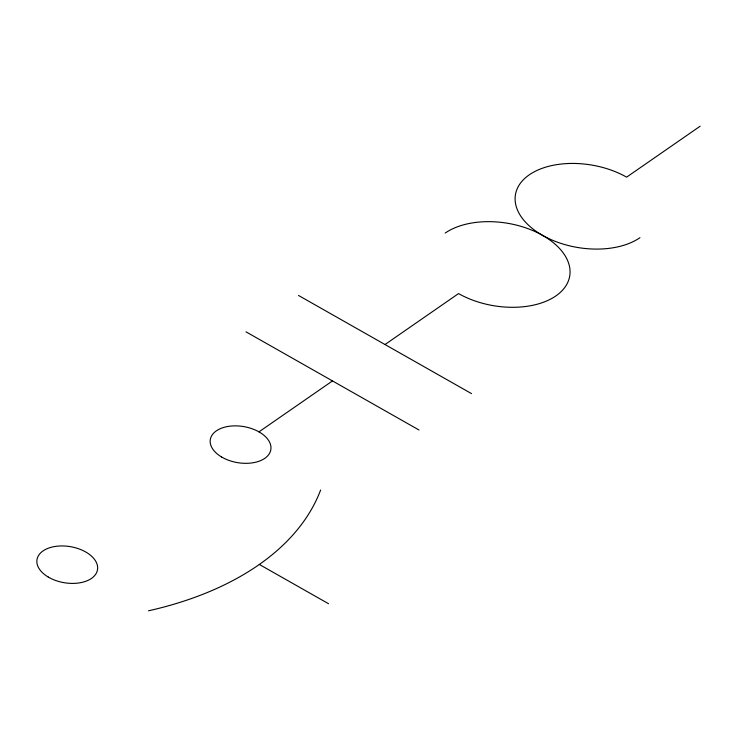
<?xml version="1.0" encoding="UTF-8"?>
<svg xmlns="http://www.w3.org/2000/svg" width="737" height="737" viewBox="0 0 737 737"><rect width="100%" height="100%" fill="white"/><g stroke="black" fill="none" stroke-linecap="round" stroke-linejoin="round"><path stroke-width="1.11" d="M258.963 431.864L332.498 380.918M385.018 344.529L458.543 293.584A70.116 41.806 9.5 0 0 555.928 295.887A70.116 41.806 9.5 0 0 542.579 235.37A70.116 41.806 9.5 0 1 529.24 174.844A70.116 41.806 9.5 0 1 626.616 177.147L700.15 126.202M298.513 295.454L471.514 393.613M245.992 331.834L418.994 430.003M259.341 564.459L328.545 603.723M639.965 237.673A70.116 41.806 9.5 0 1 542.579 235.37A70.116 41.806 9.5 0 0 445.203 233.067M320.632 490.022A349.227 208.221 9.5 0 1 148.533 610.798M221.625 457.004A30.678 18.287 9.5 0 0 270.645 450.556A30.678 18.287 9.5 0 0 229.465 426.235A30.678 18.287 9.5 0 0 221.625 457.004M48.301 577.08A30.678 18.287 9.5 0 0 97.321 570.631A30.678 18.287 9.5 0 0 56.141 546.31A30.678 18.287 9.5 0 0 48.301 577.08"/></g></svg>
